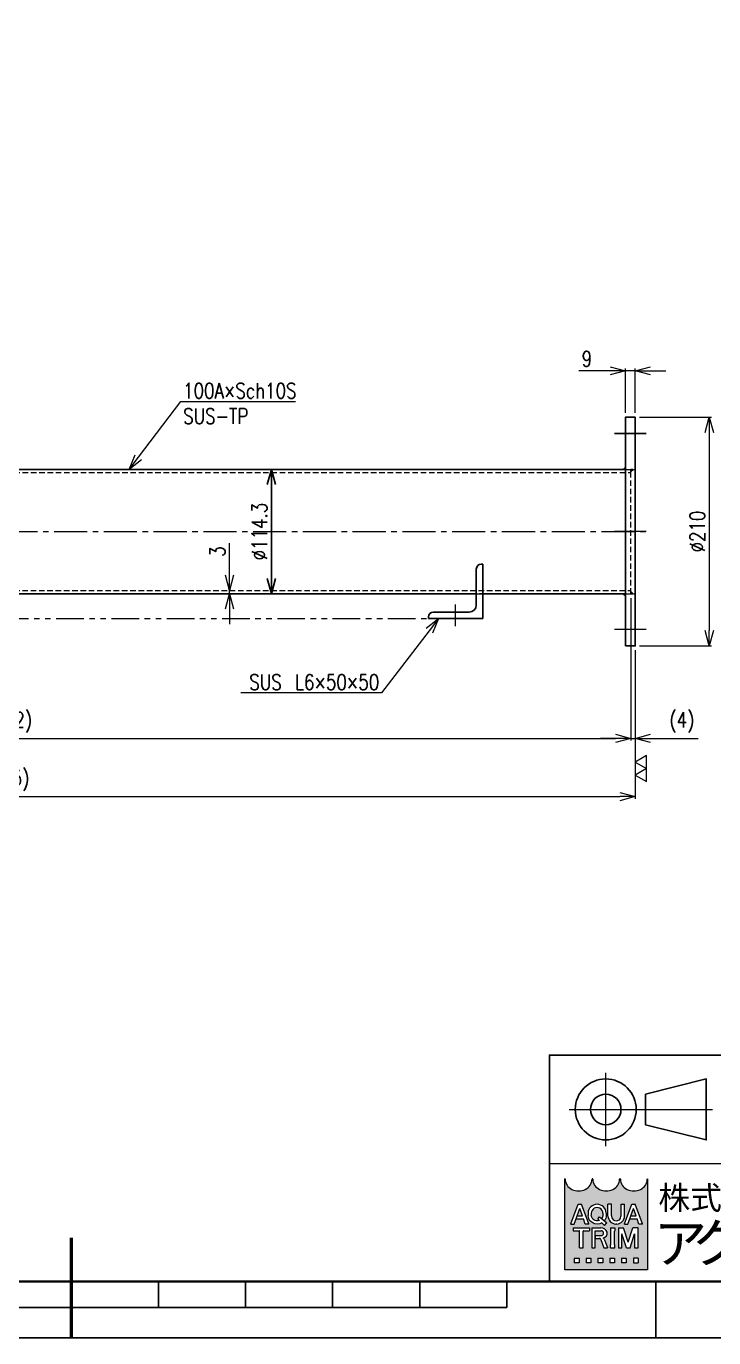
# Model space of a CAD drawing. Header units: millimetres. Extents: x 0 to 7035, y -19 to 2332.
# Drawn here: x 5383 to 6014, y 0 to 1205 of the extents above; entities that cross this region are included whole.
import ezdxf
from ezdxf import colors
from ezdxf.entities.mleader import LeaderData, LeaderLine
from ezdxf.enums import TextEntityAlignment as Align
from ezdxf.math import Vec2, Vec3

# ---------------------------------------------------------------- set-up
doc = ezdxf.new("R2010")
doc.units = ezdxf.units.MM
doc.header["$LTSCALE"] = 1.6
doc.header["$PDMODE"] = 99
doc.header["$PDSIZE"] = 1
for name, pattern in [('CENTER2', [28.575000000000003, 19.05, -3.175, 3.175, -3.175]), ('HIDDEN2', [4.7624999999999975, 3.174999999999999, -1.587499999999999]), ('PHANTOM2', [31.750000000000004, 15.875, -3.175, 3.175, -3.175, 3.175, -3.175])]:
    doc.linetypes.add(name, pattern=pattern)
for name, color, linetype, lineweight in [('03_かくれ線', 6, 'HIDDEN2', 13), ('04_中心線', 1, 'CENTER2', 9), ('06_PHANTOM', 2, 'PHANTOM2', 13), ('07_寸法線', 3, 'Continuous', 9), ('99_図枠', 7, 'Continuous', 40)]:
    doc.layers.add(name, color=color, linetype=linetype, lineweight=lineweight)
doc.styles.add('MS_G', font='MS Gothic.ttf')
doc.styles.add('寸法用', font='simplex.shx', dxfattribs={"width": 0.8, "bigfont": '@extfont2.shx'})
doc.dimstyles.new('機械製図用', dxfattribs={"dimtxt": 3.5, "dimasz": 3.5, "dimexe": 2, "dimexo": 0, "dimgap": 1.199999999999999, "dimtad": 1, "dimdsep": 46, "dimtxsty": '寸法用', "dimblk": 'OPEN30', "dimcen": 0, "dimclrd": 256, "dimclre": 256, "dimclrt": 7, "dimazin": 2, "dimtm": 1e-09, "dimtfac": 0.75, "dimtmove": 0, "dimatfit": 3, "dimldrblk": 'OPEN30', "dimfxl": 1, "dimlwd": -1, "dimlwe": -1, "dimarcsym": 0})

# ---------------------------------------------------------------- blocks, each defined once
blk = doc.blocks.new('_Open30')
at = {"color": 0, "linetype": 'ByBlock', "lineweight": -2}
for p, q in [((-1, 0.26794919), (0, 0)), ((0, 0), (-1, -0.26794919)), ((0, 0), (-1, 0))]:
    blk.add_line(p, q, dxfattribs=at)
blk = doc.blocks.new('*D241')
at = {"layer": '07_寸法線', "transparency": 16777216}
for p, q in [((5938.117774932373, 679.5770071129368), (5938.117774932373, 548.670907039234)), ((4786.117774932373, 626.7270071129396), (4786.117774932373, 548.670907039234)), ((4800.117774932373, 550.670907039234), (5924.117774932373, 550.670907039234))]:
    blk.add_line(p, q, dxfattribs=at)
at = {"layer": 'Defpoints', "color": 0, "transparency": 16777216}
for p in [(5938.117774932373, 683.5770071129368), (4786.117774932373, 630.7270071129396), (5938.117774932373, 550.670907039234)]:
    blk.add_point(p, dxfattribs=at)
at = {"layer": '07_寸法線', "transparency": 16777216, "xscale": 14, "yscale": 14, "zscale": 14, "rotation": 180}
blk.add_blockref('_Open30', (4786.117774932373, 550.670907039234), dxfattribs=at)
at = {"layer": '07_寸法線', "transparency": 16777216, "xscale": 14, "yscale": 14, "zscale": 14}
blk.add_blockref('_Open30', (5938.117774932373, 550.670907039234), dxfattribs=at)
at = {"layer": '07_寸法線', "color": 7, "transparency": 16777216, "insert": (5362.117774932373, 565.3375737059006), "char_height": 14, "attachment_point": 5, "style": '寸法用'}
blk.add_mtext('(1152)', dxfattribs=at)
blk = doc.blocks.new('*D242')
at = {"layer": '07_寸法線', "transparency": 16777216}
for p, q in [((4777.117774932377, 626.7270071129469), (4777.117774932377, 495.2102518567694)), ((5942.117774932388, 631.7270071129365), (5942.117774932388, 495.2102518567694)), ((4791.117774932377, 497.2102518567694), (5928.117774932388, 497.2102518567694))]:
    blk.add_line(p, q, dxfattribs=at)
at = {"layer": 'Defpoints', "color": 0, "transparency": 16777216}
for p in [(4777.117774932377, 630.7270071129469), (5942.117774932388, 635.7270071129365), (5942.117774932388, 497.2102518567694)]:
    blk.add_point(p, dxfattribs=at)
at = {"layer": '07_寸法線', "transparency": 16777216, "xscale": 14, "yscale": 14, "zscale": 14, "rotation": 180}
blk.add_blockref('_Open30', (4777.117774932377, 497.2102518567694), dxfattribs=at)
at = {"layer": '07_寸法線', "transparency": 16777216, "xscale": 14, "yscale": 14, "zscale": 14}
blk.add_blockref('_Open30', (5942.117774932388, 497.2102518567694), dxfattribs=at)
at = {"layer": '07_寸法線', "color": 7, "transparency": 16777216, "insert": (5359.617774932382, 511.8769185234361), "char_height": 14, "attachment_point": 5, "style": '寸法用'}
blk.add_mtext('(1165)', dxfattribs=at)
blk = doc.blocks.new('*D243')
at = {"layer": '07_寸法線', "transparency": 16777216}
for p, q in [((5938.117774932373, 679.5770071129423), (5938.117774932373, 548.670907039234)), ((5942.117774932388, 631.7270071129365), (5942.117774932388, 548.670907039234)), ((5924.117774932373, 550.670907039234), (5910.117774932373, 550.670907039234)), ((5938.117774932373, 550.670907039234), (5942.117774932388, 550.670907039234)), ((5956.117774932388, 550.670907039234), (5999.984441599055, 550.670907039234))]:
    blk.add_line(p, q, dxfattribs=at)
at = {"layer": 'Defpoints', "color": 0, "transparency": 16777216}
for p in [(5938.117774932373, 683.5770071129423), (5942.117774932388, 635.7270071129365), (5942.117774932388, 550.670907039234)]:
    blk.add_point(p, dxfattribs=at)
at = {"layer": '07_寸法線', "transparency": 16777216, "xscale": 14, "yscale": 14, "zscale": 14}
blk.add_blockref('_Open30', (5938.117774932373, 550.670907039234), dxfattribs=at)
at = {"layer": '07_寸法線', "transparency": 16777216, "xscale": 14, "yscale": 14, "zscale": 14, "rotation": 180}
blk.add_blockref('_Open30', (5942.117774932388, 550.670907039234), dxfattribs=at)
at = {"layer": '07_寸法線', "color": 7, "transparency": 16777216, "insert": (5985.051108265721, 565.3375737059006), "char_height": 14, "attachment_point": 5, "style": '寸法用'}
blk.add_mtext('(4)', dxfattribs=at)
blk = doc.blocks.new('*D245')
at = {"layer": '07_寸法線', "transparency": 16777216}
for p, q in [((5919.117774932373, 888.4463585235048), (5890.18444159904, 888.4463585235048)), ((5933.117774932373, 849.7270071129365), (5933.117774932373, 890.4463585235048)), ((5942.117774932388, 888.4463585235048), (5933.117774932373, 888.4463585235048)), ((5942.117774932388, 849.7270071129365), (5942.117774932388, 890.4463585235048)), ((5956.117774932388, 888.4463585235048), (5970.117774932388, 888.4463585235048))]:
    blk.add_line(p, q, dxfattribs=at)
at = {"layer": 'Defpoints', "color": 0, "transparency": 16777216}
for p in [(5933.117774932373, 888.4463585235048), (5933.117774932373, 845.7270071129365), (5942.117774932388, 845.7270071129365)]:
    blk.add_point(p, dxfattribs=at)
at = {"layer": '07_寸法線', "transparency": 16777216, "xscale": 14, "yscale": 14, "zscale": 14}
blk.add_blockref('_Open30', (5933.117774932373, 888.4463585235048), dxfattribs=at)
at = {"layer": '07_寸法線', "transparency": 16777216, "xscale": 14, "yscale": 14, "zscale": 14, "rotation": 180}
blk.add_blockref('_Open30', (5942.117774932388, 888.4463585235048), dxfattribs=at)
at = {"layer": '07_寸法線', "color": 7, "transparency": 16777216, "insert": (5897.651108265707, 899.4463585235048), "char_height": 14, "attachment_point": 5, "style": '寸法用'}
blk.add_mtext('9', dxfattribs=at)
blk = doc.blocks.new('*D244')
at = {"layer": '07_寸法線', "transparency": 16777216}
for p, q in [((5946.11777493239, 845.7270071129369), (6012.196418509613, 845.7270071129369)), ((6010.196418509613, 831.7270071129369), (6010.196418509613, 649.7270071129367)), ((5946.11777493239, 635.7270071129367), (6012.196418509613, 635.7270071129367))]:
    blk.add_line(p, q, dxfattribs=at)
at = {"layer": 'Defpoints', "color": 0, "transparency": 16777216}
for p in [(5942.11777493239, 845.7270071129369), (5942.11777493239, 635.7270071129367), (6010.196418509613, 635.7270071129367)]:
    blk.add_point(p, dxfattribs=at)
at = {"layer": '07_寸法線', "transparency": 16777216, "xscale": 14, "yscale": 14, "zscale": 14}
for p, rotation in [((6010.196418509613, 845.7270071129369), 90), ((6010.196418509613, 635.7270071129367), 270)]:
    blk.add_blockref('_Open30', p, dxfattribs=dict(at, rotation=rotation))
at = {"layer": '07_寸法線', "color": 7, "transparency": 16777216, "insert": (5999.196418509612, 740.727007112935), "char_height": 14, "attachment_point": 5, "rotation": 90, "style": '寸法用'}
blk.add_mtext('%%C210', dxfattribs=at)
blk = doc.blocks.new('*D211')
at = {"layer": '07_寸法線', "transparency": 16777216}
for p, q in [((5612.844378380068, 797.8770071129493), (5605.844378380087, 797.8770071129493)), ((5612.844378380068, 683.5770071129516), (5605.844378380087, 683.5770071129516))]:
    blk.add_line(p, q, dxfattribs=at)
at = {"layer": '07_寸法線', "lineweight": -2, "transparency": 16777216}
blk.add_line((5607.844378380087, 697.5770071129516), (5607.844378380087, 783.8770071129493), dxfattribs=at)
at = {"layer": 'Defpoints', "color": 0, "transparency": 16777216}
for p in [(5607.844378380087, 797.8770071129493), (5612.844378380068, 797.8770071129493), (5612.844378380068, 683.5770071129516)]:
    blk.add_point(p, dxfattribs=at)
at = {"layer": '07_寸法線', "lineweight": -2, "transparency": 16777216, "xscale": 14, "yscale": 14, "zscale": 14}
for p, rotation in [((5607.844378380087, 797.8770071129493), 90), ((5607.844378380087, 683.5770071129516), 270)]:
    blk.add_blockref('_Open30', p, dxfattribs=dict(at, rotation=rotation))
at = {"layer": '07_寸法線', "color": 7, "transparency": 16777216, "insert": (5596.844378380086, 740.7270071129486), "char_height": 14, "attachment_point": 5, "rotation": 90, "style": '寸法用'}
blk.add_mtext('%%C114.3', dxfattribs=at)
blk = doc.blocks.new('*D246')
at = {"layer": '07_寸法線', "transparency": 16777216}
for p, q in [((5569.350596738223, 700.5770071129425), (5569.350596738223, 730.0436737796092)), ((5566.77240459041, 683.5770071129516), (5567.350596738223, 683.5770071129516)), ((5569.350596738223, 683.5770071129516), (5569.350596738223, 686.5770071129425)), ((5570.772404590424, 686.5770071129425), (5571.350596738223, 686.5770071129425)), ((5569.350596738223, 669.5770071129516), (5569.350596738223, 655.5770071129516))]:
    blk.add_line(p, q, dxfattribs=at)
at = {"layer": 'Defpoints', "color": 0, "transparency": 16777216}
for p in [(5566.772404590424, 686.5770071129425), (5569.350596738223, 686.5770071129425), (5570.77240459041, 683.5770071129516)]:
    blk.add_point(p, dxfattribs=at)
at = {"layer": '07_寸法線', "transparency": 16777216, "xscale": 14, "yscale": 14, "zscale": 14}
for p, rotation in [((5569.350596738223, 686.5770071129425), 270), ((5569.350596738223, 683.5770071129516), 90)]:
    blk.add_blockref('_Open30', p, dxfattribs=dict(at, rotation=rotation))
at = {"layer": '07_寸法線', "color": 7, "transparency": 16777216, "insert": (5558.350596738222, 722.3103404462742), "char_height": 14, "attachment_point": 5, "rotation": 90, "style": '寸法用'}
blk.add_mtext('3', dxfattribs=at)
blk = doc.blocks.new('A$C5B70685D_1')
at = {"color": 0}
for p, q in [((1.5, 50), (0, 50)), ((0, 0), (0, 50)), ((6, 12.5), (6, 45.5)), ((0, 0), (50, 0)), ((45.5, 6), (12.5, 6)), ((50, 1.5), (50, 0))]:
    blk.add_line(p, q, dxfattribs=at)
for centre, radius, start, end in [((1.5, 45.5), 4.5, 0, 90), ((12.5, 12.5), 6.5, 180, 270), ((45.5, 1.5), 4.5, 0, 90)]:
    blk.add_arc(centre, radius, start, end, dxfattribs=at)
blk = doc.blocks.new('p1ba02')
for p, q in [((-1.499999999999986, 2.598076211353259), (1.500000000000014, 2.598076211353259)), ((1.4210854715202e-14, 0), (-1.499999999999986, 2.598076211353259)), ((1.500000000000014, 2.598076211353259), (1.4210854715202e-14, 0)), ((3.000000000000014, 0), (1.500000000000014, 2.598076211353259)), ((1.500000000000014, 2.598076211353259), (4.500000000000014, 2.598076211353259)), ((4.500000000000014, 2.598076211353259), (3.000000000000014, 0))]:
    blk.add_line(p, q)

msp = doc.modelspace()

# ---------------------------------------------------------------- hatches: boundary and pattern name
at = {"layer": '99_図枠', "lineweight": 5}
h = msp.add_hatch(color=256, dxfattribs=at)
h.dxf.hatch_style = 1
edge = h.paths.add_edge_path()
edge.add_arc((5953.520323350268, 145.7212685175673), 0.3622812877924644, 90, 180)
edge.add_ellipse((5940.840478277531, 145.7212685175673), major_axis=(-12.31756378494379, 0), ratio=0.8823529411764706, start_angle=360, end_angle=540, ccw=False)
edge.add_arc((5928.160633204795, 145.7212685175673), 0.3622812877924644, 3.187317984128254, 180.000000000026)
edge.add_ellipse((5915.480788132058, 145.7212685175673), major_axis=(-12.31756378494379, 0), ratio=0.8823529411764706, start_angle=360, end_angle=540, ccw=False)
edge.add_arc((5902.800943059322, 145.7212685175673), 0.3622812877924644, 3.187317984128254, 180)
edge.add_ellipse((5890.121097986582, 145.7212685175673), major_axis=(-12.31756378494379, 0), ratio=0.8823529411764706, start_angle=360, end_angle=540, ccw=False)
edge.add_arc((5877.441252913849, 145.7212685175673), 0.3622812877924645, 3.187317984128254, 90)
edge.add_line((5877.441252913849, 146.0835498053621), (5877.441252913849, 62.39657232530192))
edge.add_line((5877.441252913849, 62.39657232530044), (5953.520323350266, 62.39657232530044))
edge.add_line((5953.520323350268, 62.39657232530044), (5953.520323350268, 146.083549805358))
h.paths.add_polyline_path([(5889.70909042035, 122.6025702686093), (5892.712840432388, 122.6025702686093), (5899.543435045593, 104.5754533880536), (5899.543435045593, 104.4885058789841), (5896.291521176635, 104.4885058789841), (5894.591040078382, 109.2640091745652), (5887.903347031911, 109.2640091745652), (5888.883767015835, 112.0173469617876), (5893.610620094462, 112.0173469617876), (5891.21096542637, 118.7563567558591), (5886.130409676108, 104.4885058789841), (5882.878495807144, 104.4885058789841), (5882.878495807144, 104.5754533880536)], flags=16)
edge = h.paths.add_edge_path(flags=16)
edge.add_ellipse((5907.103302913571, 114.6323819371737), major_axis=(-8.332469619226682, 0), ratio=0.9565217391304344, start_angle=180, end_angle=360, ccw=False)
edge.add_line((5915.435772532796, 114.6323819371737), (5915.435772532796, 112.4586942104184))
edge.add_ellipse((5907.103302913571, 112.4586942104179), major_axis=(-8.332469619226682, 0), ratio=0.9565217391304344, start_angle=142.105255317713, end_angle=180, ccw=False)
edge.add_line((5913.678791533096, 107.5633023540704), (5911.344198874895, 109.487032756271))
edge.add_ellipse((5907.103302913571, 112.6718535755626), major_axis=(5.313166780997236, 0), ratio=0.9950358206786512, start_angle=-37.0427632869818, end_angle=0)
edge.add_line((5912.416463024677, 112.6716483386772), (5912.416463024677, 114.4192225720289))
edge.add_ellipse((5907.103302913571, 114.419222572029), major_axis=(5.313160111105776, 0), ratio=0.994718262525732, start_angle=360, end_angle=540)
edge.add_line((5901.790142802462, 114.419222572029), (5901.790142802462, 112.6716672559554))
edge.add_ellipse((5907.103302913571, 112.6718535755626), major_axis=(5.313166780997236, 0), ratio=0.9950358206786512, start_angle=-180, end_angle=-65.75794872216291)
edge.add_line((5909.284848594142, 107.8512567719699), (5907.805572677722, 109.2909464527162))
edge.add_line((5907.805572677719, 109.2909464527129), (5909.410282344553, 110.9949246311178))
edge.add_line((5909.410282344549, 110.9949246311207), (5916.119958703742, 105.4660764375141))
edge.add_line((5916.119958703744, 105.4660764375112), (5914.023246946907, 103.239660560605))
edge.add_line((5914.023246946904, 103.2396605606082), (5911.504477329751, 105.6910265199472))
edge.add_ellipse((5907.103302913571, 112.4586942104179), major_axis=(-8.332469619226682, 0), ratio=0.9565217391304344, start_angle=0, end_angle=121.88362473889401, ccw=False)
edge.add_line((5898.770833294343, 112.4586942104179), (5898.770833294343, 114.6323819371732))
h.paths.add_polyline_path([(5900.082227155456, 100.8656930010602), (5900.082227155456, 98.32972398651145), (5894.648007838575, 98.32972398651145, 0.4142135623730951), (5894.285726550778, 97.96744269871851), (5894.285726550778, 82.75162861143508), (5891.025194960649, 82.75162861143508), (5891.025194960649, 97.96744269871851, 0.4142135623730951), (5890.662913672854, 98.32972398651145), (5885.228694355969, 98.32972398651145), (5885.228694355969, 100.8656930010602)], flags=16)
edge = h.paths.add_edge_path(flags=16)
edge.add_line((5902.147171634023, 100.8656930010602), (5910.479641253251, 100.8656930010602))
edge.add_ellipse((5910.479641253248, 96.10063641564375), major_axis=(-5.847984615581191, 1.1e-15), ratio=0.8148203011203053, start_angle=111.3869747349855, end_angle=270, ccw=False)
edge.add_arc((5911.376444806691, 89.64294054877428), 2.368667060958109, 22.272952259934925, 58.5531130129101, ccw=False)
edge.add_line((5913.568382647823, 90.54071120226035), (5916.68990715662, 82.89654112655296))
edge.add_line((5916.689907156621, 82.89654112655262), (5916.689907156621, 82.75162861143531))
edge.add_line((5916.689907156621, 82.75162861143508), (5913.175778665035, 82.75162861143508))
edge.add_line((5913.175778665037, 82.75162861143508), (5910.418116956119, 90.42762465140584))
edge.add_arc((5909.073833219408, 89.88645467906099), 1.449125151169871, 21.92829786654815, 90)
edge.add_line((5909.073833219408, 91.33557983022729), (5905.516387610491, 91.33557983022729))
edge.add_line((5905.516387610492, 91.33557983022729), (5905.516387610492, 93.8715488447757))
edge.add_line((5905.516387610492, 93.87154884477604), (5910.9143787986, 93.87154884477604))
edge.add_arc((5910.836651977886, 96.10063641564375), 2.230442300812675, 271.9970571044072, 448.0029428955928)
edge.add_line((5910.914378798604, 98.32972398651145), (5905.407703224156, 98.32972398651145))
edge.add_line((5905.407703224154, 98.32972398651145), (5905.407703224154, 82.75162861143593))
edge.add_line((5905.407703224154, 82.75162861143508), (5902.147171634023, 82.75162861143508))
edge.add_line((5902.147171634023, 82.75162861143508), (5902.147171634023, 100.865693001059))
h.paths.add_polyline_path([(5917.110455487465, 122.6025702686093), (5920.370987077599, 122.6025702686093), (5920.370987077599, 112.4586942104179, 0.175030561155744), (5921.809340896299, 108.3070111072448, 0.2571496110314638), (5927.627384165919, 108.3070111072448, 0.1750305611562702), (5929.065737984619, 112.4586942104306), (5929.065737984619, 122.6025702686093), (5932.32626957475, 122.6025702686093), (5932.32626957475, 111.8033187801375, -0.3793912406243967), (5925.261784462799, 104.4885058789841), (5924.174940599417, 104.4885058789841, -0.3793912406243716), (5917.110455487465, 111.8033187801375)], flags=16)
h.paths.add_polyline_path([(5919.437259754176, 100.8656930010602), (5923.422353919897, 100.8656930010602), (5923.422353919897, 98.32972398651145, 0.4142135623730951), (5923.060072632102, 97.96744269871851), (5923.060072632102, 85.64987891377496, 0.4142135623730951), (5923.422353919897, 85.28759762598384), (5923.422353919897, 82.75162861143508), (5919.437259754176, 82.75162861143508), (5919.437259754176, 85.28759762598384, 0.4142135623730951), (5919.799541041971, 85.64987891377496), (5919.799541041971, 97.96744269871851, 0.4142135623730951), (5919.437259754176, 98.32972398651145)], flags=16)
h.paths.add_polyline_path([(5926.686415737698, 100.8656930010602), (5931.417660588656, 100.8656930010602), (5935.743447932508, 87.7097340707478), (5940.069235276364, 100.8656930010602), (5944.803482514951, 100.8656930010602), (5944.803482514951, 82.75162861143508), (5941.54295092482, 82.75162861143508), (5941.54295092482, 95.4314736841734), (5937.373713727579, 82.75162861143508), (5934.113182137443, 82.75162861143508), (5929.943944940201, 95.4314736841734), (5929.946947327832, 82.75162861143508), (5926.686415737698, 82.75162861143508)], flags=16)
h.paths.add_polyline_path([(5938.973298407315, 122.6025702686093), (5941.977048419351, 122.6025702686093), (5948.807643032559, 104.5754533880536), (5948.807643032559, 104.4885058789841), (5945.555729163597, 104.4885058789841), (5943.855248065346, 109.2640091745652), (5937.167555018877, 109.2640091745652), (5938.147975002797, 112.0173469617876), (5942.874828081421, 112.0173469617876), (5940.475173413331, 118.7563567558591), (5935.394617663066, 104.4885058789841), (5932.142703794102, 104.4885058789841), (5932.142703794102, 104.5754533880536)], flags=16)
h.paths.add_polyline_path([(5886.136003820869, 73.26501095907406), (5890.483379274377, 73.26501095907406), (5890.483379274377, 68.91763550556607), (5886.136003820869, 68.91763550556607)], flags=16)
h.paths.add_polyline_path([(5897.004442454642, 73.26501095907406), (5901.351817908152, 73.26501095907406), (5901.351817908152, 68.91763550556607), (5897.004442454642, 68.91763550556607)], flags=16)
h.paths.add_polyline_path([(5907.872881088416, 73.26501095907406), (5912.220256541924, 73.26501095907406), (5912.220256541924, 68.91763550556607), (5907.872881088416, 68.91763550556607)], flags=16)
h.paths.add_polyline_path([(5918.741319722191, 73.26501095907406), (5923.088695175703, 73.26501095907406), (5923.088695175703, 68.91763550556607), (5918.741319722191, 68.91763550556607)], flags=16)
h.paths.add_polyline_path([(5929.609758355965, 73.26501095907406), (5933.957133809471, 73.26501095907406), (5933.957133809471, 68.91763550556607), (5929.609758355965, 68.91763550556607)], flags=16)
h.paths.add_polyline_path([(5940.478196989737, 73.26501095907406), (5944.825572443245, 73.26501095907406), (5944.825572443245, 68.91763550556607), (5940.478196989737, 68.91763550556607)], flags=16)

# ---------------------------------------------------------------- linework, layer by layer
msp.add_line((5923.117774932373, 830.7270071129271), (5952.117774932402, 830.7270071129308))
at = {"color": 0}
for p, q in [((5242.117774929696, 797.8770071129397), (5933.117774932373, 797.8770071129397)), ((4858.117804932365, 683.5770071129423), (5796.117804932365, 683.5770071129423)), ((5799.117804932365, 683.5770071129423), (5802.117804932365, 683.5770071129423)), ((5802.117804932365, 683.5770071129423), (5933.117774932373, 683.5770071129423))]:
    msp.add_line(p, q, dxfattribs=at)
msp.add_lwpolyline([(5933.117774932373, 635.7270071129362), (5942.117774932388, 635.7270071129362), (5942.117774932388, 845.7270071129362), (5933.117774932373, 845.7270071129362)], close=True, dxfattribs=at)
at = {"color": 3}
for points in [[(5933.117774931035, 797.8770071154572), (5931.117774931035, 797.8770071154572), (5931.117774931035, 797.8770071154572), (5933.117774931035, 799.8770071154572)], [(5938.117774932373, 797.8770071129306), (5940.117774932373, 797.8770071129306), (5940.117774932373, 797.8770071129306), (5938.117774932373, 795.8770071129306)], [(5933.117774931035, 683.5770071104157), (5931.117774931035, 683.5770071104157), (5931.117774931035, 683.5770071104157), (5933.117774931035, 681.5770071104157)], [(5938.117774932373, 683.5770071129423), (5940.117774932373, 683.5770071129423), (5940.117774932373, 683.5770071129423), (5938.117774932373, 685.5770071129423)]]:
    msp.add_lwpolyline(points, close=True, dxfattribs=at)
at = {"layer": '03_かくれ線'}
for p, q in [((5933.117774932388, 797.8770071129395), (5942.117774932373, 797.8770071129486)), ((5933.117774931035, 797.8770071129397), (5938.117774932373, 797.8770071129397)), ((5938.117774932373, 683.5770071129423), (5938.117774932373, 797.8770071129397)), ((5242.117774931035, 794.8770071129306), (5938.117774932373, 794.8770071129306)), ((4777.117774932373, 686.5770071129423), (5938.117774932373, 686.5770071129423)), ((5796.117804932365, 683.5770071129423), (5802.117804932365, 683.5770071129423)), ((5933.117774932373, 683.577007112942), (5942.117774932359, 683.5770071129512)), ((5933.117774931035, 683.5770071129423), (5938.117774932373, 683.5770071129423))]:
    msp.add_line(p, q, dxfattribs=at)
at = {"layer": '04_中心線'}
for p, q in [((5952.117774932402, 830.7270071129308), (5923.117774932373, 830.7270071129271)), ((4768.080308446825, 740.7270071129383), (5951.838867214367, 740.7270071129346)), ((5952.117774932402, 740.727007112933), (5923.117774932373, 740.7270071129367)), ((5777.11780493238, 653.8300381923223), (5777.11780493238, 673.6158194096392)), ((5952.117774932402, 650.7270071129562), (5923.117774932373, 650.7270071129599))]:
    msp.add_line(p, q, dxfattribs=at)
at = {"layer": '06_PHANTOM'}
msp.add_line((4902.117804932365, 660.7270071129492), (5752.117804932365, 660.7270071129492), dxfattribs=at)
at = {"layer": '99_図枠', "lineweight": 13}
for p, q in [((5915.054242611167, 176.1851820348529), (5915.054242611167, 243.3919211973625)), ((5881.450873029912, 209.7885516161023), (6013.064070556494, 209.7885516161023)), ((6322.082936242038, 159.7835373582839), (5863.249047840068, 159.7835373582839))]:
    msp.add_line(p, q, dxfattribs=at)
at = {"layer": '99_図枠', "lineweight": 5}
for p, q in [((5877.441252913849, 62.39657232530044), (5877.441252913849, 146.0835498053621)), ((5953.520323350268, 146.0835498053621), (5953.520323350268, 62.39657232530044)), ((5882.878495807144, 104.5754533880536), (5889.70909042035, 122.6025702686093)), ((5889.70909042035, 122.6025702686093), (5892.712840432388, 122.6025702686093)), ((5899.543435045593, 104.5754533880536), (5892.712840432388, 122.6025702686093)), ((5917.110455487465, 111.8033187801375), (5917.110455487465, 122.6025702686093)), ((5920.370987077599, 122.6025702686093), (5917.110455487465, 122.6025702686093)), ((5920.370987077599, 112.4586942104179), (5920.370987077599, 122.6025702686093)), ((5929.065737984619, 112.4586942104179), (5929.065737984619, 122.6025702686093)), ((5929.065737984619, 122.6025702686093), (5932.32626957475, 122.6025702686093)), ((5932.142703794102, 104.5754533880536), (5938.973298407315, 122.6025702686093)), ((5932.32626957475, 111.8033187801375), (5932.32626957475, 122.6025702686093)), ((5938.973298407315, 122.6025702686093), (5941.977048419351, 122.6025702686093)), ((5948.807643032559, 104.5754533880536), (5941.977048419351, 122.6025702686093)), ((5886.130409676108, 104.4885058789841), (5891.21096542637, 118.7563567558591)), ((5887.903347031911, 109.2640091745652), (5888.883767015835, 112.0173469617876)), ((5887.903347031911, 109.2640091745652), (5894.591040078382, 109.2640091745652)), ((5888.883767015835, 112.0173469617876), (5893.610620094462, 112.0173469617876)), ((5893.610620094462, 112.0173469617876), (5891.21096542637, 118.7563567558591)), ((5896.291521176635, 104.4885058789841), (5894.591040078382, 109.2640091745652)), ((5898.770833294343, 114.6323819371737), (5898.770833294343, 112.4586942104179)), ((5901.790142802462, 114.419222572029), (5901.790142802462, 112.6802723906239)), ((5907.805572677719, 109.2909464527129), (5909.410282344549, 110.9949246311207)), ((5907.805572677719, 109.2909464527129), (5909.284848594142, 107.8512567719699)), ((5909.410282344549, 110.9949246311207), (5916.119958703744, 105.4660764375112)), ((5911.344198874895, 109.4870327562712), (5913.678791533096, 107.5633023540704)), ((5912.416463024677, 114.419222572029), (5912.416463024677, 112.6802723906239)), ((5915.435772532796, 114.6323819371737), (5915.435772532796, 112.4586942104179)), ((5935.394617663066, 104.4885058789841), (5940.475173413331, 118.7563567558591)), ((5937.167555018877, 109.2640091745652), (5938.147975002797, 112.0173469617876)), ((5937.167555018877, 109.2640091745652), (5943.855248065346, 109.2640091745652)), ((5938.147975002797, 112.0173469617876), (5942.874828081421, 112.0173469617876)), ((5942.874828081421, 112.0173469617876), (5940.475173413331, 118.7563567558591)), ((5945.555729163597, 104.4885058789841), (5943.855248065346, 109.2640091745652)), ((5882.878495807144, 104.4885058789841), (5882.878495807144, 104.5754533880536)), ((5882.878495807144, 104.5754533880536), (5882.878495807144, 104.5754533880536)), ((5882.878495807144, 104.4885058789841), (5882.878495807144, 104.5754533880536)), ((5882.878495807144, 104.4885058789841), (5886.130409676108, 104.4885058789841)), ((5885.228694355969, 100.8656930010602), (5900.082227155456, 100.8656930010602)), ((5885.228694355969, 100.8656930010602), (5885.228694355969, 98.32972398651145)), ((5885.228694355969, 98.32972398651145), (5890.662913672854, 98.32972398651145)), ((5891.025194960649, 82.75162861143508), (5891.025194960649, 97.96744269871851)), ((5894.285726550778, 82.75162861143508), (5894.285726550778, 97.96744269871851)), ((5894.648007838575, 98.32972398651145), (5900.082227155456, 98.32972398651145)), ((5899.543435045593, 104.4885058789841), (5896.291521176635, 104.4885058789841)), ((5899.543435045593, 104.4885058789841), (5899.543435045593, 104.5754533880536)), ((5900.082227155456, 100.8656930010602), (5900.082227155456, 98.32972398651145)), ((5902.147171634023, 100.8656930010602), (5902.147171634023, 82.75162861143508)), ((5902.147171634023, 100.8656930010602), (5910.479641253248, 100.8656930010602)), ((5905.407703224154, 82.75162861143508), (5905.407703224154, 98.32972398651145)), ((5905.407703224154, 98.32972398651145), (5910.914378798604, 98.32972398651145)), ((5911.504477329755, 105.6910265199476), (5914.023246946904, 103.2396605606082)), ((5914.023246946904, 103.2396605606082), (5916.119958703744, 105.4660764375112)), ((5919.437259754176, 100.8656930010602), (5923.422353919897, 100.8656930010602)), ((5919.437259754176, 100.8656930010602), (5919.437259754176, 98.32972398651145)), ((5919.799541041971, 85.64987891377496), (5919.799541041971, 97.96744269871851)), ((5923.060072632102, 85.64987891377496), (5923.060072632102, 97.96744269871851)), ((5923.422353919897, 100.8656930010602), (5923.422353919897, 98.32972398651145)), ((5925.261784462796, 104.4885058789841), (5924.174940599419, 104.4885058789841)), ((5926.686415737698, 100.8656930010602), (5926.686415737698, 82.75162861143508)), ((5926.686415737698, 100.8656930010602), (5931.417660588656, 100.8656930010602)), ((5935.743447932508, 87.7097340707478), (5931.417660588656, 100.8656930010602)), ((5932.142703794102, 104.4885058789841), (5932.142703794102, 104.5754533880536)), ((5932.142703794102, 104.5754533880536), (5932.142703794102, 104.5754533880536)), ((5932.142703794102, 104.4885058789841), (5932.142703794102, 104.5754533880536)), ((5932.142703794102, 104.4885058789841), (5935.394617663066, 104.4885058789841)), ((5935.743447932508, 87.7097340707478), (5940.069235276364, 100.8656930010602)), ((5944.803482514951, 100.8656930010602), (5940.069235276364, 100.8656930010602)), ((5944.803482514951, 82.75162861143508), (5944.803482514951, 100.8656930010602)), ((5948.807643032559, 104.4885058789841), (5945.555729163597, 104.4885058789841)), ((5948.807643032559, 104.4885058789841), (5948.807643032559, 104.5754533880536)), ((5905.516387610492, 91.33557983022729), (5905.516387610492, 93.87154884477604)), ((5905.516387610492, 93.87154884477604), (5910.914378798604, 93.87154884477604)), ((5905.516387610492, 91.33557983022729), (5909.073833219408, 91.33557983022729)), ((5910.418116956119, 90.42762465140731), (5913.175778665037, 82.75162861143508)), ((5913.568382647823, 90.54071120226399), (5916.689907156621, 82.89654112655262)), ((5919.437259754176, 82.75162861143508), (5919.437259754176, 85.28759762598384)), ((5923.422353919897, 82.75162861143508), (5923.422353919897, 85.28759762598384)), ((5929.946947327832, 82.75162861143508), (5929.943944940201, 95.4314736841734)), ((5934.113182137443, 82.75162861143508), (5929.943944940201, 95.4314736841734)), ((5937.373713727579, 82.75162861143508), (5941.54295092482, 95.4314736841734)), ((5941.54295092482, 95.4314736841734), (5941.54295092482, 82.75162861143508)), ((5886.136003820869, 73.26501095907406), (5890.483379274377, 73.26501095907406)), ((5886.136003820869, 73.26501095907406), (5886.136003820869, 68.91763550556607)), ((5890.483379274377, 73.26501095907406), (5890.483379274377, 68.91763550556607)), ((5891.025194960649, 82.75162861143508), (5894.285726550778, 82.75162861143508)), ((5897.004442454642, 73.26501095907406), (5901.351817908152, 73.26501095907406)), ((5897.004442454642, 73.26501095907406), (5897.004442454642, 68.91763550556607)), ((5901.351817908152, 73.26501095907406), (5901.351817908152, 68.91763550556607)), ((5902.147171634023, 82.75162861143508), (5905.407703224154, 82.75162861143508)), ((5907.872881088416, 73.26501095907406), (5912.220256541924, 73.26501095907406)), ((5907.872881088416, 73.26501095907406), (5907.872881088416, 68.91763550556607)), ((5912.220256541924, 73.26501095907406), (5912.220256541924, 68.91763550556607)), ((5913.175778665037, 82.75162861143508), (5916.689907156621, 82.75162861143508)), ((5916.689907156621, 82.89654112655262), (5916.689907156621, 82.75162861143508)), ((5918.741319722191, 73.26501095907406), (5923.088695175703, 73.26501095907406)), ((5918.741319722191, 73.26501095907406), (5918.741319722191, 68.91763550556607)), ((5919.437259754176, 82.75162861143508), (5923.422353919897, 82.75162861143508)), ((5923.088695175703, 73.26501095907406), (5923.088695175703, 68.91763550556607)), ((5926.686415737698, 82.75162861143508), (5929.946947327832, 82.75162861143508)), ((5929.609758355965, 73.26501095907406), (5933.957133809471, 73.26501095907406)), ((5929.609758355965, 73.26501095907406), (5929.609758355965, 68.91763550556607)), ((5933.957133809471, 73.26501095907406), (5933.957133809471, 68.91763550556607)), ((5934.113182137443, 82.75162861143508), (5937.373713727579, 82.75162861143508)), ((5944.825572443245, 73.26501095907406), (5940.478196989737, 73.26501095907406)), ((5940.478196989737, 73.26501095907406), (5940.478196989737, 68.91763550556607)), ((5941.54295092482, 82.75162861143508), (5944.803482514951, 82.75162861143508)), ((5944.825572443245, 73.26501095907406), (5944.825572443245, 68.91763550556607)), ((5953.520323350268, 62.39657232530044), (5877.441252913849, 62.39657232530044)), ((5890.483379274377, 68.91763550556607), (5886.136003820869, 68.91763550556607)), ((5901.351817908152, 68.91763550556607), (5897.004442454642, 68.91763550556607)), ((5912.220256541924, 68.91763550556607), (5907.872881088416, 68.91763550556607)), ((5923.088695175703, 68.91763550556607), (5918.741319722191, 68.91763550556607)), ((5933.957133809471, 68.91763550556607), (5929.609758355965, 68.91763550556607)), ((5940.478196989737, 68.91763550556607), (5944.825572443245, 68.91763550556607))]:
    msp.add_line(p, q, dxfattribs=at)
at = {"layer": '99_図枠', "lineweight": 53}
msp.add_line((5424.085010622194, -1.126754796132445e-07), (5424.085010622194, 91.77671796765208), dxfattribs=at)
at = {"layer": '99_図枠', "lineweight": 25}
for p, q in [((5504.093033434706, 27.77029971764387), (5504.093033434706, 51.77270656139808)), ((5584.101056247214, 27.77029971764387), (5584.101056247214, 51.77270656139808)), ((5664.109079059729, 27.77029971764387), (5664.109079059729, 51.77270656139808)), ((5744.117101872237, 27.77029971764387), (5744.117101872237, 51.77270656139808)), ((5824.125124684752, 27.77029971764387), (5824.125124684752, 51.77270656139808)), ((5961.178867762584, -1.126754796132445e-07), (5961.178867762584, 51.77270656139808)), ((5024.04489655964, 27.77029971764387), (5824.125124684752, 27.77029971764387))]:
    msp.add_line(p, q, dxfattribs=at)
at = {"layer": '99_図枠'}
msp.add_lwpolyline([(3968.659067639808, 51.77270656139808), (6983.361367215225, 51.77270656139808), (6983.361367215225, 2226.574785057912), (3968.659067639808, 2226.574785057912)], close=True, dxfattribs=at)
at = {"layer": '99_図枠', "lineweight": 25}
msp.add_lwpolyline([(5863.249047840068, 51.77270656139808), (6983.361367215225, 51.77270656139808), (6983.361367215225, 259.7935658739261), (5863.249047840068, 259.7935658739261)], close=True, dxfattribs=at)
msp.add_lwpolyline([(5951.457892990863, 223.7899556082939), (6007.463508959622, 237.7913596004855), (6007.463508959622, 181.7857436317299), (5951.457892990863, 195.7871476239161), (5951.457892990863, 223.7899556082939)], dxfattribs=at)
for radius in [28.00280798437885, 14.00140399218942]:
    msp.add_circle((5915.054242611167, 209.7885516161023), radius, dxfattribs=at)
at = {"layer": '99_図枠', "lineweight": 5}
for centre, radius, start, end in [((5877.441252913849, 145.7212685175673), 0.3622812877924644, 0, 90), ((5902.800943059322, 145.7212685175673), 0.3622812877924644, 0, 180), ((5902.800943059322, 145.7212685175673), 0.3622812877924644, 0, 90), ((5928.160633204795, 145.7212685175673), 0.3622812877924644, 0, 180), ((5953.520323350268, 145.7212685175673), 0.3622812877924644, 90, 180), ((5924.769002756916, 112.1310064952813), 7.665554482035017, 182.4500309922613, 265.5552572885236), ((5926.838436416637, 112.3743460832357), 6.467999347527214, 179.2527938813868, 218.9645718468396), ((5924.6677223053, 112.1310064952813), 7.665554482035017, 274.4447427114764, 357.5499690077386), ((5922.598288645578, 112.3743460832357), 6.467999347526486, 321.0354281531604, 0.7472061186132516), ((5890.662913672854, 97.96744269871851), 0.3622812877924644, 0, 90), ((5894.648007838575, 97.96744269871851), 0.3622812877924644, 90, 180), ((5910.836651977886, 96.10063641564375), 2.230442300812675, 271.9970571043537, 88.00294289554124), ((5919.437259754176, 97.96744269871851), 0.3622812877924644, 0, 90), ((5924.718362531107, 113.5892666099298), 6.030309284559458, 241.1577278083476, 298.8422721916524), ((5923.422353919897, 97.96744269871851), 0.3622812877924644, 90, 180), ((5909.073833219408, 89.88645467906099), 1.449125151169857, 21.92829786656992, 90), ((5911.376444806691, 89.64294054877428), 2.368667060958149, 22.27295226000349, 58.55311301290013), ((5919.437259754176, 85.64987891377496), 0.3622812877924644, 270, 0), ((5923.422353919897, 85.64987891377496), 0.3622812877924644, 180, 270)]:
    msp.add_arc(centre, radius, start, end, dxfattribs=at)
for centre, major_axis, ratio, start_param, end_param in [((5890.121097986582, 145.7212685175673), (-12.31756378494379, 0), 0.8823529411764706, 6.283185307179585, 9.424777960769381), ((5915.480788132058, 145.7212685175673), (-12.31756378494379, 0), 0.8823529411764706, 6.283185307179585, 9.424777960769381), ((5940.840478277531, 145.7212685175673), (-12.31756378494379, 0), 0.8823529411764706, 6.283185307179585, 9.424777960769381), ((5907.103302913571, 114.6323819371737), (-8.332469619226682, 0), 0.9565217391304344, 3.141592653589793, 6.283185307179585), ((5907.103302913571, 114.419222572029), (5.313160111105776, 0), 0.994718262525732, 6.283185307179585, 9.424777960769381), ((5910.479641253248, 96.10063641564375), (-5.847984615581191, 1.1e-15), 0.8148203011203053, 1.944069452961234, 4.712388980384689)]:
    msp.add_ellipse(centre, major_axis=major_axis, ratio=ratio, start_param=start_param, end_param=end_param, dxfattribs=at)
at = {"layer": '99_図枠', "lineweight": 5, "extrusion": (0, 0, -1)}
for centre, major_axis, ratio, start_param, end_param in [((5907.103302913571, 112.4586942104179), (-8.332469619226682, 0), 0.9565217391304344, 4.155914751220672, 6.283185307179585), ((5907.103302913571, 112.6718535755626), (5.313166780997236, 0), 0.9950358206786508, 7.430878021738926, 9.424777960769381), ((5907.103302913571, 112.6718535755626), (5.313166780997236, 0), 0.9950358206786508, 6.283185307179585, 6.929703490574294), ((5907.103302913571, 112.4586942104179), (-8.332469619226682, 0), 0.9565217391304344, 3.141592653589793, 3.802980717498314)]:
    msp.add_ellipse(centre, major_axis=major_axis, ratio=ratio, start_param=start_param, end_param=end_param, dxfattribs=at)
at = {"layer": 'Defpoints'}
msp.add_lwpolyline([(3812.803439188015, -1.126754796132445e-07), (7035.366582043353, -1.126754796132445e-07), (7035.366582043353, 2278.579999886042), (3812.803439188015, 2278.579999886042)], close=True, dxfattribs=at)

# ---------------------------------------------------------------- block references
at = {"xscale": -1}
msp.add_blockref('A$C5B70685D_1', (5802.117804932365, 660.7270071129492), dxfattribs=at)
at = {"layer": '07_寸法線', "xscale": -4, "yscale": 4, "zscale": 4, "rotation": 270}
msp.add_blockref('p1ba02', (5942.117774932388, 516.9483583709475), dxfattribs=at)

# ---------------------------------------------------------------- texts
at = {"layer": '99_図枠', "lineweight": 5, "style": 'MS_G'}
for s, height, p in [('株式会社', 21.38614449778419, (6021.74335590146, 128.5671594872856)), ('ク', 36.11882181847997, (6018.396628670579, 86.9194453137643)), ('ア', 36.11882181847997, (5983.584818574293, 86.9194453137643))]:
    msp.add_text(s, height=height, dxfattribs=at).set_placement(p, align=Align.MIDDLE_CENTER)

# ---------------------------------------------------------------- dimensions: what is measured, and where the dimension line sits
at = {"layer": '07_寸法線'}
dim = msp.add_linear_dim(base=(5933.117774932373, 888.4463585235048), p1=(5942.117774932388, 845.7270071129365), p2=(5933.117774932373, 845.7270071129365), dimstyle='機械製図用', override={"dimtxt": 14, "dimasz": 14, "dimexo": 4, "dimgap": 4}, dxfattribs=at)
dim.commit()
dim.dimension.update_dxf_attribs({"geometry": '*D245', "text_midpoint": (5897.651108265707, 899.4463585235048)})
for base, p1, p2, override, picture, middle in [((6010.196418509613, 635.7270071129367), (5942.117774932388, 845.7270071129365), (5942.117774932388, 635.7270071129365), {"dimtxt": 14, "dimasz": 14, "dimexo": 4, "dimgap": 4}, '*D244', (5999.196418509612, 740.727007112935)), ((5607.844378380087, 797.8770071129493), (5612.844378380066, 683.5770071129514), (5612.844378380066, 797.8770071129488), {"dimtxt": 14, "dimasz": 14, "dimgap": 4, "dimlwd": 65534}, '*D211', (5596.844378380086, 740.7270071129486))]:
    dim = msp.add_linear_dim(base=base, p1=p1, p2=p2, angle=90, text='%%C<>', dimstyle='機械製図用', override=override, dxfattribs=at)
    dim.commit()
    dim.dimension.update_dxf_attribs({"geometry": picture, "text_midpoint": middle})
dim = msp.add_linear_dim(base=(5569.350596738223, 686.5770071129425), p1=(5570.772404590408, 683.5770071129514), p2=(5566.772404590422, 686.5770071129423), angle=90, dimstyle='機械製図用', override={"dimtxt": 14, "dimasz": 14, "dimexo": 4, "dimgap": 4}, dxfattribs=at)
dim.commit()
dim.dimension.update_dxf_attribs({"geometry": '*D246', "text_midpoint": (5558.350596738222, 722.3103404462742)})
for base, p1, p2, picture, middle in [((5938.117774932373, 550.670907039234), (4786.117774932373, 630.7270071129396), (5938.117774932373, 683.5770071129368), '*D241', (5362.117774932373, 565.3375737059006)), ((5942.117774932388, 550.670907039234), (5938.117774932373, 683.5770071129423), (5942.117774932388, 635.7270071129365), '*D243', (5985.051108265721, 565.3375737059006))]:
    dim = msp.add_linear_dim(base=base, p1=p1, p2=p2, text='(<>)', dimstyle='機械製図用', override={"dimtxt": 14, "dimasz": 14, "dimexo": 4, "dimgap": 4}, dxfattribs=at)
    dim.commit()
    dim.dimension.update_dxf_attribs({"geometry": picture, "text_midpoint": middle})
dim = msp.add_linear_dim(base=(5942.117774932388, 497.2102518567694), p1=(4777.117774932377, 630.7270071129469), p2=(5942.117774932388, 635.7270071129365), text='(<>)', dimstyle='機械製図用', override={"dimtxt": 14, "dimasz": 14, "dimexo": 4, "dimgap": 4}, dxfattribs=at)
dim.commit()
dim.dimension.update_dxf_attribs({"geometry": '*D242', "text_midpoint": (5359.617774932382, 497.2102518567694), "dimtype": 160})

# ---------------------------------------------------------------- leaders
ml = msp.add_multileader_mtext('Standard', dxfattribs=at)
ml.set_content('100A×Sch10S\\PSUS-TP', color=7, style='寸法用')
ml.set_leader_properties(color=256, linetype='ByLayer', lineweight=-1)
ml.set_arrow_properties(name='OPEN30')
ml.build(insert=Vec2(0, 0))
ml.multileader.update_dxf_attribs({"has_dogleg": 0, "text_left_attachment_type": 6, "text_right_attachment_type": 6, "arrow_head_size": 14})
ctx = ml.context
ctx.base_point, ctx.char_height, ctx.arrow_head_size, ctx.plane_origin = Vec3(5524.776796595506, 860.305190708088), 14, 14, Vec3(5412.04599265027, 653.2552136409404)
ctx.left_attachment, ctx.right_attachment = 6, 6
notes = []
notes.append((ctx, [(1, (1, 1, 0), (5516.776796595506, 860.305190708088), (1, 0), 8, [(0, [(5477.129316388944, 797.8770071129397)], 0, [])])]))
ctx.mtext.insert, ctx.mtext.flow_direction = Vec3(5526.776796595506, 877.105190708088), 5
ml = msp.add_multileader_mtext('Standard', dxfattribs=at)
ml.set_content('SUS\u3000L6×50×50', color=7, style='寸法用')
ml.set_leader_properties(color=256, linetype='ByLayer', lineweight=-1)
ml.set_arrow_properties(name='OPEN30')
ml.build(insert=Vec2(0, 0))
ml.multileader.update_dxf_attribs({"has_dogleg": 0, "text_left_attachment_type": 6, "text_right_attachment_type": 6, "arrow_head_size": 14})
ctx = ml.context
ctx.base_point, ctx.char_height, ctx.arrow_head_size, ctx.plane_origin = Vec3(5572.351529086774, 592.5825632610249), 14, 14, Vec3(5740.0163017738, 573.2870000010653)
ctx.left_attachment, ctx.right_attachment, ctx.text_align_type = 6, 6, 2
notes.append((ctx, [(0, (1, 1, 0), (5716.938195753441, 592.5825632610249), (-1, 0), 8, [(0, [(5761.456388165725, 660.7270071129492)], 0, [])])]))
ctx.mtext.insert, ctx.mtext.alignment, ctx.mtext.flow_direction = Vec3(5706.938195753441, 609.3825632610251), 3, 5
for ctx, leaders in notes:
    for number, flags, end, landing, length, lines in leaders:
        leader = LeaderData()
        leader.index, (leader.has_last_leader_line, leader.has_dogleg_vector, leader.attachment_direction) = number, flags
        leader.last_leader_point, leader.dogleg_vector, leader.dogleg_length = Vec3(end), Vec3(landing), length
        for number, points, colour, breaks in lines:
            line = LeaderLine()
            line.index, line.vertices, line.color, line.breaks = number, Vec3.list(points), colors.encode_raw_color(colour), breaks
            leader.lines.append(line)
        ctx.leaders.append(leader)

doc.saveas('drawing.dxf')
